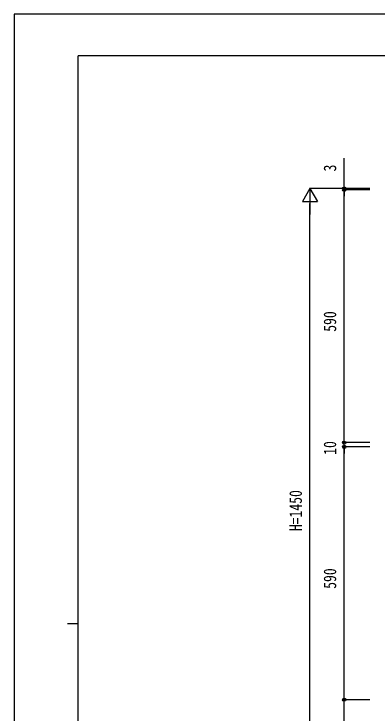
# Model space of a CAD drawing. Units: millimetres, scale not verified. Extents: x -2102 to 2102, y -1485 to 1485.
# Drawn here: x -2102 to -1253, y -149 to 1485 of the extents above; entities that cross this region are included whole.
import ezdxf
from ezdxf.enums import TextEntityAlignment as Align

# ---------------------------------------------------------------- set-up
doc = ezdxf.new("R2010")
doc.units = ezdxf.units.MM
doc.header["$LTSCALE"] = 8
doc.layers.add('0-5_YKK_D', color=6, linetype='Continuous')
doc.layers.add('0-6_YKK_ZWAK', color=7, linetype='Continuous')
doc.styles.add('ＭＳ ゴシック', font='')
doc.styles.get('ＭＳ ゴシック').set_extended_font_data('MS Gothic')

msp = doc.modelspace()

# ---------------------------------------------------------------- linework, layer by layer
at = {"layer": '0-5_YKK_D'}
for p, q in [((-1331.989, 1077.5), (-1331.989, 1148.833)), ((-1411.989, 1077.5), (-1429.489, 1047.189)), ((-1271.989, 1077.5), (-1412.989, 1077.5)), ((-1411.989, 1077.5), (-1394.489, 1047.189)), ((-1411.989, 1077.5), (-1411.989, 1016.878)), ((-1271.989, 1077.5), (-1332.989, 1077.5)), ((-1271.989, 1074.5), (-1332.989, 1074.5)), ((-1271.989, 1074.5), (-1332.989, 1074.5)), ((-1331.989, 1074.5), (-1331.989, 1077.5)), ((-1331.989, 484.5), (-1331.989, 1074.5)), ((-1331.989, 1074.5), (-1331.989, 1059.5)), ((-1429.489, 1047.189), (-1394.489, 1047.189)), ((-1411.989, -337.5), (-1411.989, 1042.5)), ((-1331.989, 484.5), (-1331.989, 499.5)), ((-1271.989, 484.5), (-1332.989, 484.5)), ((-1271.989, 484.5), (-1332.989, 484.5)), ((-1271.989, 474.5), (-1332.989, 474.5)), ((-1271.989, 474.5), (-1332.989, 474.5)), ((-1331.989, 474.5), (-1331.989, 484.5)), ((-1331.989, -115.5), (-1331.989, 474.5)), ((-1331.989, 474.5), (-1331.989, 459.5)), ((-1271.989, -115.5), (-1332.989, -115.5)), ((-1271.989, -115.5), (-1332.989, -115.5)), ((-1331.989, -372.5), (-1331.989, -115.5))]:
    msp.add_line(p, q, dxfattribs=at)
for centre in [(-1331.989, 1077.5), (-1331.989, 1074.5), (-1331.989, 1074.5), (-1331.989, 484.5), (-1331.989, 484.5), (-1331.989, 474.5), (-1331.989, 474.5), (-1331.989, -115.5), (-1331.989, -115.5)]:
    msp.add_circle(centre, 3.75, dxfattribs=at)
at = {"layer": '0-6_YKK_ZWAK'}
for p, q in [((1947.51, 1387.5), (-1952.49, 1387.5)), ((-1952.49, -1262.5), (-1952.49, 1387.5)), ((-1977.49, 62.5), (-1952.49, 62.5))]:
    msp.add_line(p, q, dxfattribs=at)
msp.add_lwpolyline([(-2102.5, -1485), (2102.5, -1485), (2102.5, 1485), (-2102.5, 1485)], close=True, dxfattribs=at)

# ---------------------------------------------------------------- texts
at = {"layer": '0-5_YKK_D', "style": 'ＭＳ ゴシック', "width": 0.8}
for s, p in [('3', (-1341.989, 1117.5)), ('590', (-1341.989, 743.233)), ('10', (-1341.989, 456.033)), ('H=1450', (-1421.989, 277.833)), ('590', (-1341.989, 143.233))]:
    msp.add_text(s, height=29.33, rotation=90, dxfattribs=at).set_placement(p, align=Align.BOTTOM_LEFT)

doc.saveas('drawing.dxf')
